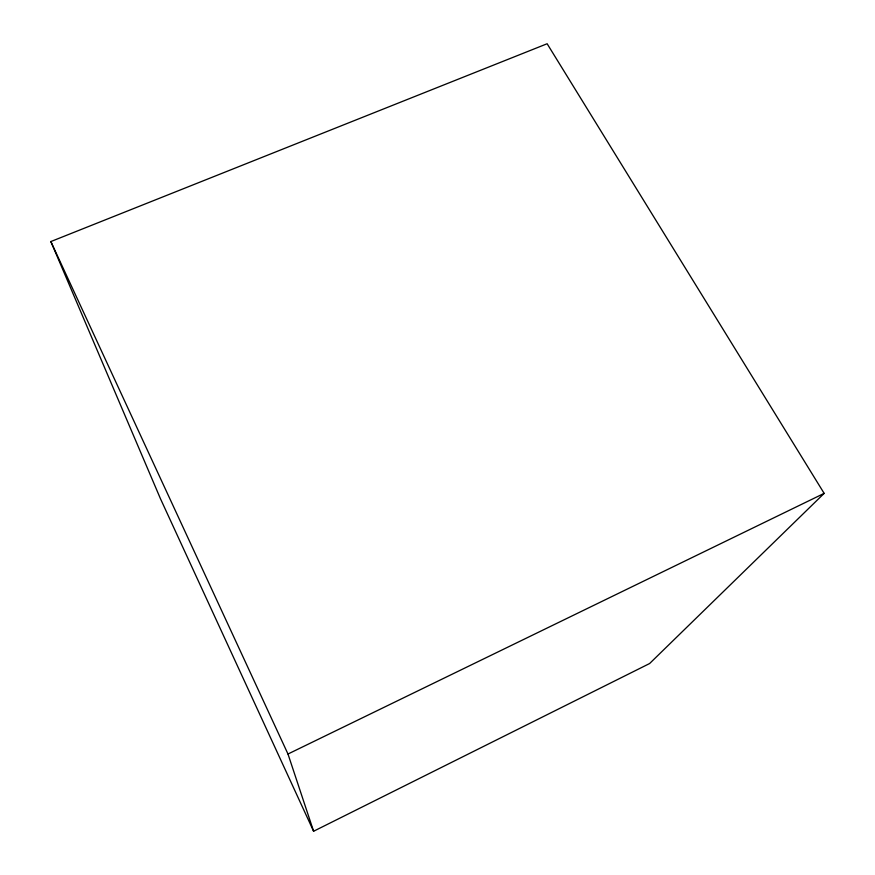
<?xml version="1.0" encoding="UTF-8"?>
<svg xmlns="http://www.w3.org/2000/svg" width="875" height="875" viewBox="0 0 875 875"><rect width="100%" height="100%" fill="white"/><g stroke="black" fill="none" stroke-linecap="round" stroke-linejoin="round"><path stroke-width="1.31" d="M824.152 493.369L649.622 663.523L313.6 831.25L160.431 498.663L50.848 241.555L547.138 43.75L824.152 493.369L287.984 754.02L313.6 831.25M50.848 241.555L287.984 754.02"/></g></svg>
